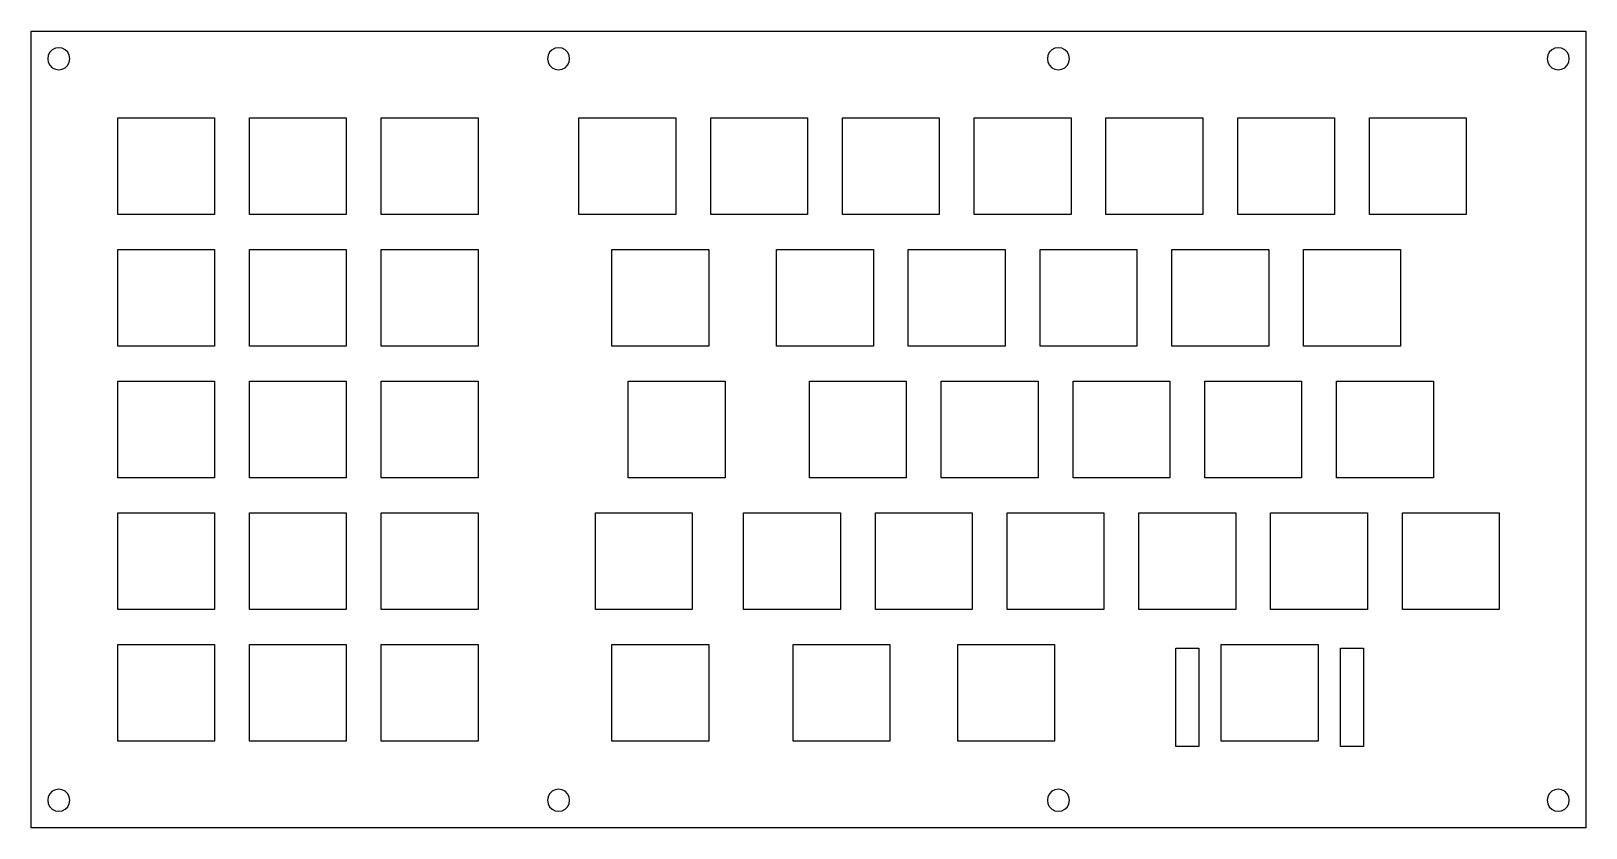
# Model space of a CAD drawing. Extents: x 0 to 225, y 0 to 115.
import ezdxf

# ---------------------------------------------------------------- set-up
doc = ezdxf.new("R2010")
doc.units = 0
doc.layers.get('0').update_dxf_attribs({"linetype": 'CONTINUOUS'})

msp = doc.modelspace()

# ---------------------------------------------------------------- linework, layer by layer
at = {"color": 0}
for p, q in [((0.09371, 115.343), (224.882, 115.343)), ((0.09371, 0.09371), (0.09371, 115.343)), ((224.882, 115.343), (224.882, 0.09371)), ((3.15157, 112.638), (2.79879, 112.285)), ((3.59943, 112.866), (3.15157, 112.638)), ((4.09416, 112.944), (3.59943, 112.866)), ((4.58749, 112.866), (4.09416, 112.944)), ((5.03396, 112.638), (4.58749, 112.866)), ((5.38812, 112.285), (5.03396, 112.638)), ((75.4158, 112.638), (75.0616, 112.285)), ((75.8624, 112.866), (75.4158, 112.638)), ((76.3556, 112.944), (75.8624, 112.866)), ((76.8505, 112.866), (76.3556, 112.944)), ((77.2968, 112.638), (76.8505, 112.866)), ((77.651, 112.285), (77.2968, 112.638)), ((147.679, 112.638), (147.325, 112.285)), ((148.125, 112.866), (147.679, 112.638)), ((148.619, 112.944), (148.125, 112.866)), ((149.114, 112.866), (148.619, 112.944)), ((149.56, 112.638), (149.114, 112.866)), ((149.914, 112.285), (149.56, 112.638)), ((219.942, 112.638), (219.588, 112.285)), ((220.388, 112.866), (219.942, 112.638)), ((220.882, 112.944), (220.388, 112.866)), ((221.376, 112.866), (220.882, 112.944)), ((221.821, 112.638), (221.376, 112.866)), ((222.176, 112.285), (221.821, 112.638)), ((2.57142, 111.838), (2.49425, 111.344)), ((2.49425, 111.344), (2.57142, 110.849)), ((2.79879, 112.285), (2.57142, 111.838)), ((2.57142, 110.849), (2.79879, 110.403)), ((2.79879, 110.403), (3.15157, 110.05)), ((5.03396, 110.05), (5.38812, 110.403)), ((5.61414, 111.838), (5.38812, 112.285)), ((5.38812, 110.403), (5.61414, 110.849)), ((5.69405, 111.344), (5.61414, 111.838)), ((5.61414, 110.849), (5.69405, 111.344)), ((74.8344, 111.838), (74.7557, 111.344)), ((74.7557, 111.344), (74.8344, 110.849)), ((75.0616, 112.285), (74.8344, 111.838)), ((74.8344, 110.849), (75.0616, 110.403)), ((75.0616, 110.403), (75.4158, 110.05)), ((77.2968, 110.05), (77.651, 110.403)), ((77.8771, 111.838), (77.651, 112.285)), ((77.651, 110.403), (77.8771, 110.849)), ((77.9558, 111.344), (77.8771, 111.838)), ((77.8771, 110.849), (77.9558, 111.344)), ((147.097, 111.838), (147.019, 111.344)), ((147.019, 111.344), (147.097, 110.849)), ((147.325, 112.285), (147.097, 111.838)), ((147.097, 110.849), (147.325, 110.403)), ((147.325, 110.403), (147.679, 110.05)), ((149.56, 110.05), (149.914, 110.403)), ((150.142, 111.838), (149.914, 112.285)), ((149.914, 110.403), (150.142, 110.849)), ((150.218, 111.344), (150.142, 111.838)), ((150.142, 110.849), (150.218, 111.344)), ((219.36, 111.838), (219.282, 111.344)), ((219.282, 111.344), (219.36, 110.849)), ((219.588, 112.285), (219.36, 111.838)), ((219.36, 110.849), (219.588, 110.403)), ((219.588, 110.403), (219.942, 110.05)), ((221.821, 110.05), (222.176, 110.403)), ((222.405, 111.838), (222.176, 112.285)), ((222.176, 110.403), (222.405, 110.849)), ((222.481, 111.344), (222.405, 111.838)), ((222.405, 110.849), (222.481, 111.344)), ((3.15157, 110.05), (3.59943, 109.823)), ((3.59943, 109.823), (4.09416, 109.743)), ((4.09416, 109.743), (4.58749, 109.823)), ((4.58749, 109.823), (5.03396, 110.05)), ((75.4158, 110.05), (75.8624, 109.823)), ((75.8624, 109.823), (76.3556, 109.743)), ((76.3556, 109.743), (76.8505, 109.823)), ((76.8505, 109.823), (77.2968, 110.05)), ((147.679, 110.05), (148.125, 109.823)), ((148.125, 109.823), (148.619, 109.743)), ((148.619, 109.743), (149.114, 109.823)), ((149.114, 109.823), (149.56, 110.05)), ((219.942, 110.05), (220.388, 109.823)), ((220.388, 109.823), (220.882, 109.743)), ((220.882, 109.743), (221.376, 109.823)), ((221.376, 109.823), (221.821, 110.05)), ((12.6187, 102.818), (26.6182, 102.818)), ((12.6187, 88.8189), (12.6187, 102.818)), ((26.6182, 102.818), (26.6182, 88.8189)), ((31.6687, 102.818), (45.6681, 102.818)), ((31.6687, 88.8189), (31.6687, 102.818)), ((45.6681, 102.818), (45.6681, 88.8189)), ((50.7189, 102.818), (64.7181, 102.818)), ((50.7189, 88.8189), (50.7189, 102.818)), ((64.7181, 102.818), (64.7181, 88.8189)), ((79.2939, 102.818), (93.2931, 102.818)), ((79.2939, 88.8189), (79.2939, 102.818)), ((93.2931, 102.818), (93.2931, 88.8189)), ((98.3439, 102.818), (112.343, 102.818)), ((98.3439, 88.8189), (98.3439, 102.818)), ((112.343, 102.818), (112.343, 88.8189)), ((117.394, 102.818), (131.393, 102.818)), ((117.394, 88.8189), (117.394, 102.818)), ((131.393, 102.818), (131.393, 88.8189)), ((136.444, 102.818), (150.443, 102.818)), ((136.444, 88.8189), (136.444, 102.818)), ((150.443, 102.818), (150.443, 88.8189)), ((155.494, 102.818), (169.493, 102.818)), ((155.494, 88.8189), (155.494, 102.818)), ((169.493, 102.818), (169.493, 88.8189)), ((174.544, 102.818), (188.543, 102.818)), ((174.544, 88.8189), (174.544, 102.818)), ((188.543, 102.818), (188.543, 88.8189)), ((193.594, 102.818), (207.593, 102.818)), ((193.594, 88.8189), (193.594, 102.818)), ((207.593, 102.818), (207.593, 88.8189)), ((26.6182, 88.8189), (12.6187, 88.8189)), ((45.6681, 88.8189), (31.6687, 88.8189)), ((64.7181, 88.8189), (50.7189, 88.8189)), ((93.2931, 88.8189), (79.2939, 88.8189)), ((112.343, 88.8189), (98.3439, 88.8189)), ((131.393, 88.8189), (117.394, 88.8189)), ((150.443, 88.8189), (136.444, 88.8189)), ((169.493, 88.8189), (155.494, 88.8189)), ((188.543, 88.8189), (174.544, 88.8189)), ((207.593, 88.8189), (193.594, 88.8189)), ((12.6187, 83.7681), (26.6182, 83.7681)), ((12.6187, 69.7689), (12.6187, 83.7681)), ((26.6182, 83.7681), (26.6182, 69.7689)), ((31.6687, 83.7681), (45.6681, 83.7681)), ((31.6687, 69.7689), (31.6687, 83.7681)), ((45.6681, 83.7681), (45.6681, 69.7689)), ((50.7189, 83.7681), (64.7181, 83.7681)), ((50.7189, 69.7689), (50.7189, 83.7681)), ((64.7181, 83.7681), (64.7181, 69.7689)), ((84.0564, 83.7681), (98.0556, 83.7681)), ((84.0564, 69.7689), (84.0564, 83.7681)), ((98.0556, 83.7681), (98.0556, 69.7689)), ((107.869, 83.7681), (121.868, 83.7681)), ((107.869, 69.7689), (107.869, 83.7681)), ((121.868, 83.7681), (121.868, 69.7689)), ((126.919, 83.7681), (140.918, 83.7681)), ((126.919, 69.7689), (126.919, 83.7681)), ((140.918, 83.7681), (140.918, 69.7689)), ((145.969, 83.7681), (159.968, 83.7681)), ((145.969, 69.7689), (145.969, 83.7681)), ((159.968, 83.7681), (159.968, 69.7689)), ((165.019, 83.7681), (179.018, 83.7681)), ((165.019, 69.7689), (165.019, 83.7681)), ((179.018, 83.7681), (179.018, 69.7689)), ((184.069, 83.7681), (198.068, 83.7681)), ((184.069, 69.7689), (184.069, 83.7681)), ((198.068, 83.7681), (198.068, 69.7689)), ((26.6182, 69.7689), (12.6187, 69.7689)), ((45.6681, 69.7689), (31.6687, 69.7689)), ((64.7181, 69.7689), (50.7189, 69.7689)), ((98.0556, 69.7689), (84.0564, 69.7689)), ((121.868, 69.7689), (107.869, 69.7689)), ((140.918, 69.7689), (126.919, 69.7689)), ((159.968, 69.7689), (145.969, 69.7689)), ((179.018, 69.7689), (165.019, 69.7689)), ((198.068, 69.7689), (184.069, 69.7689)), ((12.6187, 64.7181), (26.6182, 64.7181)), ((12.6187, 50.7189), (12.6187, 64.7181)), ((26.6182, 64.7181), (26.6182, 50.7189)), ((31.6687, 64.7181), (45.6681, 64.7181)), ((31.6687, 50.7189), (31.6687, 64.7181)), ((45.6681, 64.7181), (45.6681, 50.7189)), ((50.7189, 64.7181), (64.7181, 64.7181)), ((50.7189, 50.7189), (50.7189, 64.7181)), ((64.7181, 64.7181), (64.7181, 50.7189)), ((86.4362, 64.7181), (100.437, 64.7181)), ((86.4362, 50.7189), (86.4362, 64.7181)), ((100.437, 64.7181), (100.437, 50.7189)), ((112.631, 64.7181), (126.631, 64.7181)), ((112.631, 50.7189), (112.631, 64.7181)), ((126.631, 64.7181), (126.631, 50.7189)), ((131.681, 64.7181), (145.681, 64.7181)), ((131.681, 50.7189), (131.681, 64.7181)), ((145.681, 64.7181), (145.681, 50.7189)), ((150.731, 64.7181), (164.731, 64.7181)), ((150.731, 50.7189), (150.731, 64.7181)), ((164.731, 64.7181), (164.731, 50.7189)), ((169.781, 64.7181), (183.781, 64.7181)), ((169.781, 50.7189), (169.781, 64.7181)), ((183.781, 64.7181), (183.781, 50.7189)), ((188.831, 64.7181), (202.831, 64.7181)), ((188.831, 50.7189), (188.831, 64.7181)), ((202.831, 64.7181), (202.831, 50.7189)), ((26.6182, 50.7189), (12.6187, 50.7189)), ((45.6681, 50.7189), (31.6687, 50.7189)), ((64.7181, 50.7189), (50.7189, 50.7189)), ((100.437, 50.7189), (86.4362, 50.7189)), ((126.631, 50.7189), (112.631, 50.7189)), ((145.681, 50.7189), (131.681, 50.7189)), ((164.731, 50.7189), (150.731, 50.7189)), ((183.781, 50.7189), (169.781, 50.7189)), ((202.831, 50.7189), (188.831, 50.7189)), ((12.6187, 45.6681), (26.6182, 45.6681)), ((12.6187, 31.6687), (12.6187, 45.6681)), ((26.6182, 45.6681), (26.6182, 31.6687)), ((31.6687, 45.6681), (45.6681, 45.6681)), ((31.6687, 31.6687), (31.6687, 45.6681)), ((45.6681, 45.6681), (45.6681, 31.6687)), ((50.7189, 45.6681), (64.7181, 45.6681)), ((50.7189, 31.6687), (50.7189, 45.6681)), ((64.7181, 45.6681), (64.7181, 31.6687)), ((81.6751, 45.6681), (95.6744, 45.6681)), ((81.6751, 31.6687), (81.6751, 45.6681)), ((95.6744, 45.6681), (95.6744, 31.6687)), ((103.106, 45.6681), (117.106, 45.6681)), ((103.106, 31.6687), (103.106, 45.6681)), ((117.106, 45.6681), (117.106, 31.6687)), ((122.156, 45.6681), (136.156, 45.6681)), ((122.156, 31.6687), (122.156, 45.6681)), ((136.156, 45.6681), (136.156, 31.6687)), ((141.206, 45.6681), (155.206, 45.6681)), ((141.206, 31.6687), (141.206, 45.6681)), ((155.206, 45.6681), (155.206, 31.6687)), ((160.256, 45.6681), (174.256, 45.6681)), ((160.256, 31.6687), (160.256, 45.6681)), ((174.256, 45.6681), (174.256, 31.6687)), ((179.306, 45.6681), (193.306, 45.6681)), ((179.306, 31.6687), (179.306, 45.6681)), ((193.306, 45.6681), (193.306, 31.6687)), ((198.356, 45.6681), (212.356, 45.6681)), ((198.356, 31.6687), (198.356, 45.6681)), ((212.356, 45.6681), (212.356, 31.6687)), ((26.6182, 31.6687), (12.6187, 31.6687)), ((45.6681, 31.6687), (31.6687, 31.6687)), ((64.7181, 31.6687), (50.7189, 31.6687)), ((95.6744, 31.6687), (81.6751, 31.6687)), ((117.106, 31.6687), (103.106, 31.6687)), ((136.156, 31.6687), (122.156, 31.6687)), ((155.206, 31.6687), (141.206, 31.6687)), ((174.256, 31.6687), (160.256, 31.6687)), ((193.306, 31.6687), (179.306, 31.6687)), ((212.356, 31.6687), (198.356, 31.6687)), ((12.6187, 26.6182), (26.6182, 26.6182)), ((12.6187, 12.6187), (12.6187, 26.6182)), ((26.6182, 26.6182), (26.6182, 12.6187)), ((31.6687, 26.6182), (45.6681, 26.6182)), ((31.6687, 12.6187), (31.6687, 26.6182)), ((45.6681, 26.6182), (45.6681, 12.6187)), ((50.7189, 26.6182), (64.7181, 26.6182)), ((50.7189, 12.6187), (50.7189, 26.6182)), ((64.7181, 26.6182), (64.7181, 12.6187)), ((84.0564, 26.6182), (98.0556, 26.6182)), ((84.0564, 12.6187), (84.0564, 26.6182)), ((98.0556, 26.6182), (98.0556, 12.6187)), ((110.25, 26.6182), (124.249, 26.6182)), ((110.25, 12.6187), (110.25, 26.6182)), ((124.249, 26.6182), (124.249, 12.6187)), ((134.061, 26.6182), (148.062, 26.6182)), ((134.061, 12.6187), (134.061, 26.6182)), ((148.062, 26.6182), (148.062, 12.6187)), ((165.611, 26.0697), (168.912, 26.0697)), ((165.611, 11.8677), (165.611, 26.0697)), ((168.912, 26.0697), (168.912, 11.8677)), ((172.161, 26.6182), (186.162, 26.6182)), ((172.161, 12.6187), (172.161, 26.6182)), ((186.162, 26.6182), (186.162, 12.6187)), ((189.411, 26.0697), (192.712, 26.0697)), ((189.411, 11.8677), (189.411, 26.0697)), ((192.712, 26.0697), (192.712, 11.8677)), ((26.6182, 12.6187), (12.6187, 12.6187)), ((45.6681, 12.6187), (31.6687, 12.6187)), ((64.7181, 12.6187), (50.7189, 12.6187)), ((98.0556, 12.6187), (84.0564, 12.6187)), ((124.249, 12.6187), (110.25, 12.6187)), ((148.062, 12.6187), (134.061, 12.6187)), ((168.912, 11.8677), (165.611, 11.8677)), ((186.162, 12.6187), (172.161, 12.6187)), ((192.712, 11.8677), (189.411, 11.8677)), ((2.57142, 4.58749), (2.49425, 4.09279)), ((2.79879, 5.03259), (2.57142, 4.58749)), ((3.15157, 5.38674), (2.79879, 5.03259)), ((3.59943, 5.61414), (3.15157, 5.38674)), ((4.09416, 5.69267), (3.59943, 5.61414)), ((4.58749, 5.61414), (4.09416, 5.69267)), ((5.03396, 5.38674), (4.58749, 5.61414)), ((5.38812, 5.03259), (5.03396, 5.38674)), ((5.61414, 4.58749), (5.38812, 5.03259)), ((5.69405, 4.09279), (5.61414, 4.58749)), ((74.8344, 4.58749), (74.7557, 4.09279)), ((75.0616, 5.03259), (74.8344, 4.58749)), ((75.4158, 5.38674), (75.0616, 5.03259)), ((75.8624, 5.61414), (75.4158, 5.38674)), ((76.3556, 5.69267), (75.8624, 5.61414)), ((76.8505, 5.61414), (76.3556, 5.69267)), ((77.2968, 5.38674), (76.8505, 5.61414)), ((77.651, 5.03259), (77.2968, 5.38674)), ((77.8771, 4.58749), (77.651, 5.03259)), ((77.9558, 4.09279), (77.8771, 4.58749)), ((147.097, 4.58749), (147.019, 4.09279)), ((147.325, 5.03259), (147.097, 4.58749)), ((147.679, 5.38674), (147.325, 5.03259)), ((148.125, 5.61414), (147.679, 5.38674)), ((148.619, 5.69267), (148.125, 5.61414)), ((149.114, 5.61414), (148.619, 5.69267)), ((149.56, 5.38674), (149.114, 5.61414)), ((149.914, 5.03259), (149.56, 5.38674)), ((150.142, 4.58749), (149.914, 5.03259)), ((150.218, 4.09279), (150.142, 4.58749)), ((219.36, 4.58749), (219.282, 4.09279)), ((219.588, 5.03259), (219.36, 4.58749)), ((219.942, 5.38674), (219.588, 5.03259)), ((220.388, 5.61414), (219.942, 5.38674)), ((220.882, 5.69267), (220.388, 5.61414)), ((221.376, 5.61414), (220.882, 5.69267)), ((221.821, 5.38674), (221.376, 5.61414)), ((222.176, 5.03259), (221.821, 5.38674)), ((222.405, 4.58749), (222.176, 5.03259)), ((222.481, 4.09279), (222.405, 4.58749)), ((2.49425, 4.09279), (2.57142, 3.59943)), ((2.57142, 3.59943), (2.79879, 3.15157)), ((2.79879, 3.15157), (3.15157, 2.79879)), ((3.15157, 2.79879), (3.59943, 2.57142)), ((3.59943, 2.57142), (4.09416, 2.49287)), ((4.09416, 2.49287), (4.58749, 2.57142)), ((4.58749, 2.57142), (5.03396, 2.79879)), ((5.03396, 2.79879), (5.38812, 3.15157)), ((5.38812, 3.15157), (5.61414, 3.59943)), ((5.61414, 3.59943), (5.69405, 4.09279)), ((74.7557, 4.09279), (74.8344, 3.59943)), ((74.8344, 3.59943), (75.0616, 3.15157)), ((75.0616, 3.15157), (75.4158, 2.79879)), ((75.4158, 2.79879), (75.8624, 2.57142)), ((75.8624, 2.57142), (76.3556, 2.49287)), ((76.3556, 2.49287), (76.8505, 2.57142)), ((76.8505, 2.57142), (77.2968, 2.79879)), ((77.2968, 2.79879), (77.651, 3.15157)), ((77.651, 3.15157), (77.8771, 3.59943)), ((77.8771, 3.59943), (77.9558, 4.09279)), ((147.019, 4.09279), (147.097, 3.59943)), ((147.097, 3.59943), (147.325, 3.15157)), ((147.325, 3.15157), (147.679, 2.79879)), ((147.679, 2.79879), (148.125, 2.57142)), ((148.125, 2.57142), (148.619, 2.49287)), ((148.619, 2.49287), (149.114, 2.57142)), ((149.114, 2.57142), (149.56, 2.79879)), ((149.56, 2.79879), (149.914, 3.15157)), ((149.914, 3.15157), (150.142, 3.59943)), ((150.142, 3.59943), (150.218, 4.09279)), ((219.282, 4.09279), (219.36, 3.59943)), ((219.36, 3.59943), (219.588, 3.15157)), ((219.588, 3.15157), (219.942, 2.79879)), ((219.942, 2.79879), (220.388, 2.57142)), ((220.388, 2.57142), (220.882, 2.49287)), ((220.882, 2.49287), (221.376, 2.57142)), ((221.376, 2.57142), (221.821, 2.79879)), ((221.821, 2.79879), (222.176, 3.15157)), ((222.176, 3.15157), (222.405, 3.59943)), ((222.405, 3.59943), (222.481, 4.09279)), ((224.882, 0.09371), (0.09371, 0.09371))]:
    msp.add_line(p, q, dxfattribs=at)

doc.saveas('drawing.dxf')
